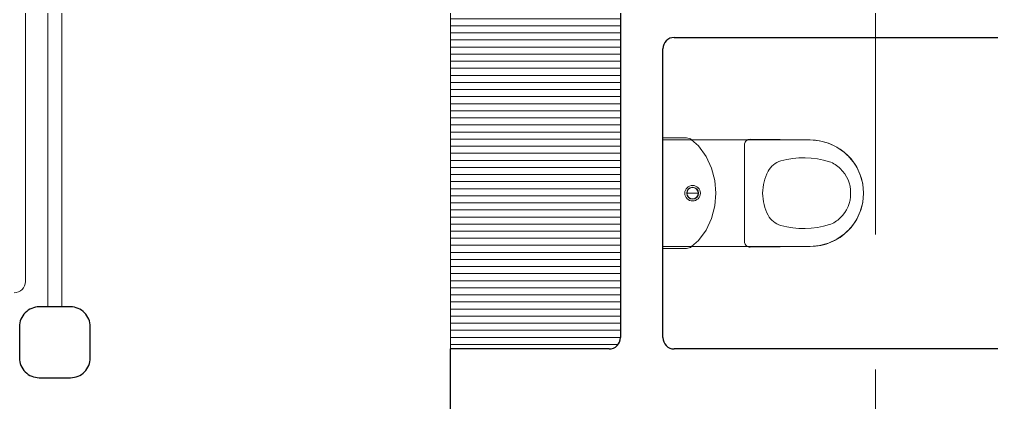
# Model space of a CAD drawing. Header units: metres. Extents: x -44 to 358, y -286 to 66.
# Drawn here: x 4.257 to 7.688, y -269.38 to -268.028 of the extents above; entities that cross this region are included whole.
import ezdxf

# ---------------------------------------------------------------- set-up
doc = ezdxf.new("R2010")
doc.units = ezdxf.units.M
doc.header["$LTSCALE"] = 0.3
doc.linetypes.add('HIDDEN2', pattern=[4.7625, 3.175, -1.5875])
for name, color, linetype, lineweight in [('A-WALL', 7, 'Continuous', 30), ('baños', 141, 'Continuous', 0), ('closets', 33, 'Continuous', 0), ('Columnas', 7, 'Continuous', 18), ('muros bajitos', 252, 'Continuous', 5), ('piso', 251, 'Continuous', 18)]:
    doc.layers.add(name, color=color, linetype=linetype, lineweight=lineweight)
doc.layers.add('Techos 1', color=7, linetype='HIDDEN2', lineweight=9, true_color=0x42391a)

# ---------------------------------------------------------------- blocks, each defined once
blk = doc.blocks.new('Caroma_ToiletSuites')
at = {"layer": 'baños'}
for p, q in [((-64.3, 696.7), (-94, 682.8)), ((-32.6, 705.1), (-64.3, 696.7)), ((0, 708), (-32.6, 705.1)), ((32.6, 705.1), (0, 708)), ((64.3, 696.7), (32.6, 705.1)), ((94, 682.8), (64.3, 696.7)), ((-120.8, 664), (-144, 640.8)), ((-94, 682.8), (-120.8, 664)), ((120.8, 664), (94, 682.8)), ((144, 640.8), (120.8, 664)), ((-144, 640.8), (-162.8, 614)), ((162.8, 614), (144, 640.8)), ((-176.7, 584.3), (-185.1, 552.6)), ((-162.8, 614), (-176.7, 584.3)), ((176.7, 584.3), (162.8, 614)), ((185.1, 552.6), (176.7, 584.3)), ((-185.1, 552.6), (-188, 520)), ((188, 520), (185.1, 552.6)), ((-188, 520), (-190.5, 308)), ((-188, 0), (-188, 520)), ((188, 520), (188, 0)), ((190.5, 308), (188, 520)), ((-190.5, 308), (-190.2, 304.5)), ((-190.2, 304.5), (-189.3, 301.2)), ((-189.3, 301.2), (-187.8, 298)), ((-187.8, 298), (-185.8, 295.1)), ((-185.8, 295.1), (-183.4, 292.7)), ((-183.4, 292.7), (-180.5, 290.7)), ((-180.5, 290.7), (-177.3, 289.2)), ((-177.3, 289.2), (-174, 288.3)), ((-174, 288.3), (-170.5, 288)), ((-170.5, 288), (170.5, 288)), ((170.5, 288), (174, 288.3)), ((174, 288.3), (177.3, 289.2)), ((177.3, 289.2), (180.5, 290.7)), ((180.5, 290.7), (183.4, 292.7)), ((183.4, 292.7), (185.8, 295.1)), ((185.8, 295.1), (187.8, 298)), ((187.8, 298), (189.3, 301.2)), ((189.3, 301.2), (190.2, 304.5)), ((190.2, 304.5), (190.5, 308)), ((-45.1, 183.1), (-88.9, 171.3)), ((0, 187), (-45.1, 183.1)), ((45.1, 183.1), (0, 187)), ((88.9, 171.3), (45.1, 183.1)), ((-130, 152.2), (-167.1, 126.2)), ((-88.9, 171.3), (-130, 152.2)), ((130, 152.2), (88.9, 171.3)), ((167.1, 126.2), (130, 152.2)), ((-167.1, 126.2), (-188.7, 100.9)), ((0, 85), (0, 125)), ((188.7, 100.9), (167.1, 126.2)), ((-194.6, 88.2), (-195, 83.5)), ((-195, 83.5), (-195, 0)), ((-193.4, 92.7), (-194.6, 88.2)), ((-191.4, 97), (-193.4, 92.7)), ((-188.7, 100.9), (-191.4, 97)), ((191.4, 97), (188.7, 100.9)), ((193.4, 92.7), (191.4, 97)), ((194.6, 88.2), (193.4, 92.7)), ((195, 83.5), (194.6, 88.2)), ((195, 0), (195, 83.5)), ((-195, 0), (195, 0)), ((188, 0), (-188, 0))]:
    blk.add_line(p, q, dxfattribs=at)
for centre, radius, start, end in [((0, 520), 188, 0, 180), ((-2.7, 547.4), 115.2, 88.6565, 137.0404), ((2.7, 547.4), 115.2, 42.9609, 91.3415), ((-18.8, 556.1), 97.6, 134.3372, 160.9897), ((18.8, 556.1), 97.6, 19.01, 45.6643), ((183, 496.7), 307.9, 162.7713, 195.2143), ((-183, 496.7), 307.9, 344.7852, 17.2286), ((-36.1, 442.4), 82.4, 198.763, 239.3582), ((36.1, 442.4), 82.4, 300.6412, 341.2351), ((2.9, 529.9), 177.9, 242.916, 269.0659), ((-2.9, 529.9), 177.9, 270.9339, 297.0836), ((0, 105), 27.5, 0, 180), ((0, 105), 27.5, 180, 0), ((0, 105), 21, 0, 180), ((0, 105), 21, 180, 0), ((0, 105), 20, 0, 180), ((0, 105), 20, 180, 0)]:
    blk.add_arc(centre, radius, start, end, dxfattribs=at)
blk = doc.blocks.new('A$C6528a993')
at = {"layer": 'closets'}
h = blk.add_hatch(dxfattribs=at)
h.set_pattern_fill('LINE', color=256, scale=0.2, angle=90)
h.set_pattern_definition([(90, (-941.924765, 266.672182), (-0.025, 2e-18), [])])
edge = h.paths.add_edge_path()
edge.add_arc((20.16, 16.9601), 0.04, 360, 450)
edge.add_line((20.16, 17.0001), (18.0827, 17.0001))
edge.add_line((18.0827, 17.0001), (17.9133, 17.0001))
edge.add_line((17.9133, 17.0001), (17.9202, 16.4001))
edge.add_line((17.9202, 16.4001), (20.2, 16.4001))
edge.add_line((20.2, 16.4001), (20.2, 16.9601))
at = {"layer": 'A-WALL'}
for p, q in [((20.2, 18.6251), (20.2, 17.1901)), ((19.1, 17.1901), (19.1, 18.5001)), ((20.16, 17.1501), (19.14, 17.1501)), ((15.69, 17.0001), (20.16, 17.0001)), ((20.2, 16.9601), (20.2, 16.4001)), ((24.26, 16.4001), (20.2, 16.4001))]:
    blk.add_line(p, q, dxfattribs=at)
blk.add_lwpolyline([(20.1214, 14.8793), (20.2314, 14.8793, 0.414214), (20.3014, 14.9493), (20.3014, 15.0593, 0.414214), (20.2314, 15.1293), (20.1214, 15.1293, 0.414214), (20.0514, 15.0593), (20.0514, 14.9493, 0.414214)], format="xyb", close=True, dxfattribs=at)
for centre, start, end in [((19.14, 17.1901), 180, 270), ((20.16, 17.1901), 270, 360), ((20.16, 16.9601), 360, 90)]:
    blk.add_arc(centre, 0.04, start, end, dxfattribs=at)
at = {"layer": 'closets'}
blk.add_line((15.6506, 16.4001), (20.2, 16.4001), dxfattribs=at)
at = {"layer": 'muros bajitos'}
for p, q in [((20.05, 15.0293), (17.1246, 15.0293)), ((20.0511, 14.9793), (17.1246, 14.9793))]:
    blk.add_line(p, q, dxfattribs=at)
at = {"layer": 'piso'}
blk.add_line((17.1044, 14.9001), (19.9615, 14.9001), dxfattribs=at)
blk.add_arc((19.9615, 14.8601), 0.04, 0, 90, dxfattribs=at)
at = {"layer": 'Techos 1'}
blk.add_line((11.7, 17.9001), (26.45, 17.9001), dxfattribs=at)
at = {"layer": 'baños', "xscale": -0.000999999934791, "yscale": 0.000999999934791}
blk.add_blockref('Caroma_ToiletSuites', (19.65, 17.1501), dxfattribs=at)
at = {"layer": 'baños', "linetype": 'Continuous', "flags": 8}
for tag, p in [('MODELNUMBER', (17.4854, 20.4812, 0)), ('TRADENAME', (17.4854, 20.4811, 0)), ('MATERIAL', (17.4854, 20.4811, 0)), ('PRODUCT', (17.4854, 20.4811, 0)), ('MODELNUMBER', (18.6601, 20.4812, 0)), ('MATERIAL', (18.6601, 20.4811, 0)), ('PRODUCT', (18.6601, 20.4811, 0)), ('TRADENAME', (18.6601, 20.4811, 0))]:
    blk.add_attdef(tag, p, '', height=0.0000254, rotation=180.0001, dxfattribs=at)

msp = doc.modelspace()

# ---------------------------------------------------------------- block references
at = {"layer": 'Columnas', "ltscale": 0.2, "rotation": 270}
msp.add_blockref('A$C6528a993', (-10.6218239, -248.9911924), dxfattribs=at)

doc.saveas('drawing.dxf')
